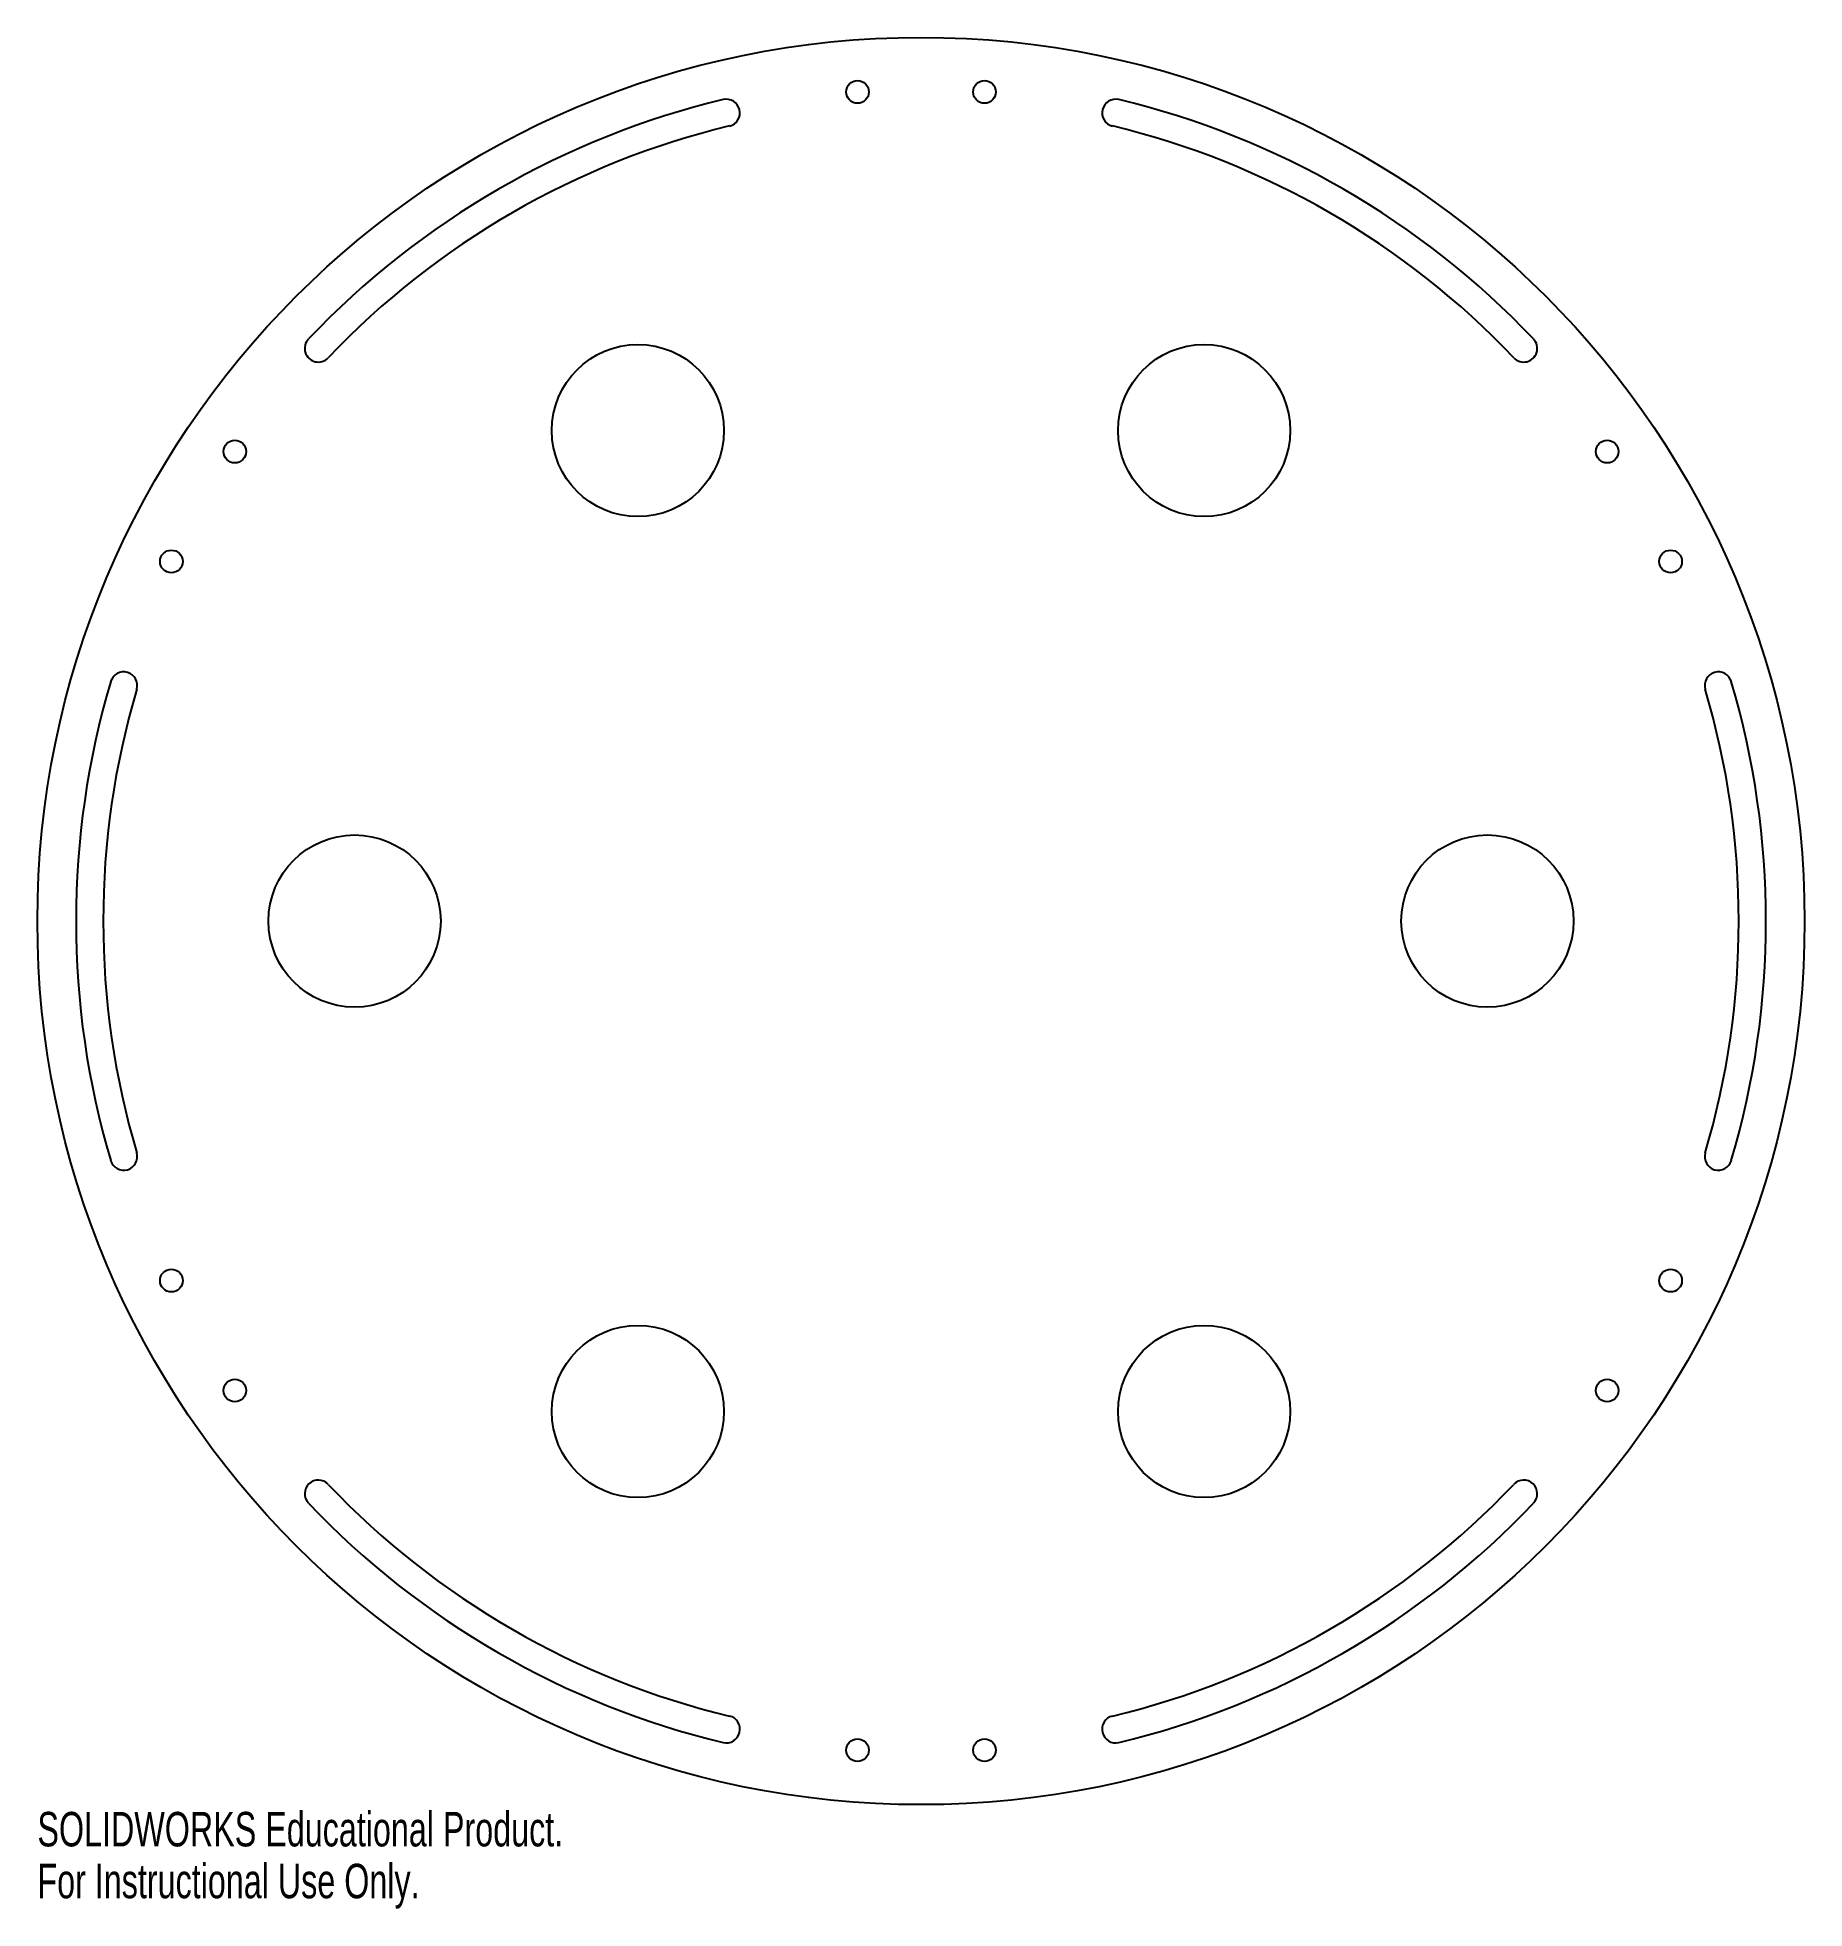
# Model space of a CAD drawing. Header units: inches. Extents: x -4.9 to 4.9, y -5.4 to 4.9.
import ezdxf

# ---------------------------------------------------------------- set-up
doc = ezdxf.new("R2010")
doc.units = ezdxf.units.IN
doc.header["$MEASUREMENT"] = 0
doc.styles.add('SLDTEXTSTYLE0', font='TXT', dxfattribs={"width": 0.7})

msp = doc.modelspace()

# ---------------------------------------------------------------- linework, layer by layer
at = {"color": 7, "linetype": 'Continuous', "lineweight": 25}
for centre, radius in [((0, 0), 4.875), ((-0.35, 4.574), 0.0625), ((0.35, 4.574), 0.0625), ((-1.562, 2.706), 0.475), ((1.562, 2.706), 0.475), ((-3.786, 2.59), 0.0625), ((3.786, 2.59), 0.0625), ((-4.136, 1.984), 0.0625), ((4.136, 1.984), 0.0625), ((-3.125, 0), 0.475), ((3.125, 0), 0.475), ((-4.136, -1.984), 0.0625), ((4.136, -1.984), 0.0625), ((-1.562, -2.706), 0.475), ((1.562, -2.706), 0.475), ((-3.786, -2.59), 0.0625), ((3.786, -2.59), 0.0625), ((-0.35, -4.574), 0.0625), ((0.35, -4.574), 0.0625)]:
    msp.add_circle(centre, radius, dxfattribs=at)
for centre, radius, start, end in [((0, 0), 4.662, 103.5358, 136.4642), ((-1.074, 4.459), 0.075, 283.5358, 103.5358), ((1.074, 4.459), 0.075, 76.4642, 256.4642), ((0, 0), 4.662, 43.5358, 76.4642), ((0, 0), 4.512, 103.5358, 136.4642), ((0, 0), 4.512, 43.5358, 76.4642), ((-3.325, 3.159), 0.075, 136.4642, 316.4642), ((3.325, 3.159), 0.075, 223.5358, 43.5358), ((-4.399, 1.3), 0.075, 343.5358, 163.5358), ((4.399, 1.3), 0.075, 16.4642, 196.4642), ((0, 0), 4.662, 163.5358, 196.4642), ((0, 0), 4.512, 163.5358, 196.4642), ((0, 0), 4.512, 343.5358, 16.4642), ((0, 0), 4.662, 343.5358, 16.4642), ((-4.399, -1.3), 0.075, 196.4642, 16.4642), ((4.399, -1.3), 0.075, 163.5358, 343.5358), ((-3.325, -3.159), 0.075, 43.5358, 223.5358), ((3.325, -3.159), 0.075, 316.4642, 136.4642), ((0, 0), 4.512, 223.5358, 256.4642), ((0, 0), 4.512, 283.5358, 316.4642), ((0, 0), 4.662, 223.5358, 256.4642), ((0, 0), 4.662, 283.5358, 316.4642), ((-1.074, -4.459), 0.075, 256.4642, 76.4642), ((1.074, -4.459), 0.075, 103.5358, 283.5358)]:
    msp.add_arc(centre, radius, start, end, dxfattribs=at)

# ---------------------------------------------------------------- texts
at = {"color": 7, "linetype": 'Continuous', "char_height": 0.1903, "attachment_point": 1, "style": 'SLDTEXTSTYLE0'}
for s, insert in [('SOLIDWORKS Educational Product.', (-4.875, -4.915)), ('For Instructional Use Only.', (-4.875, -5.201))]:
    msp.add_mtext(s, dxfattribs=dict(at, insert=insert))

doc.saveas('drawing.dxf')
